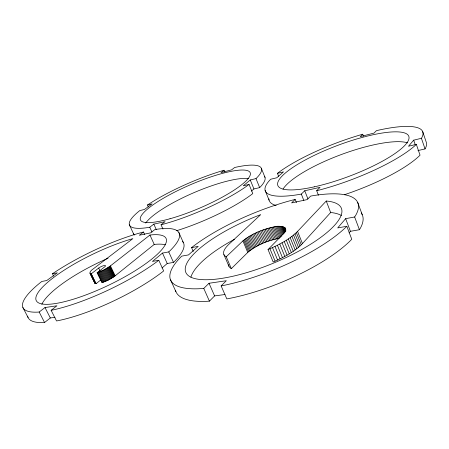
<?xml version="1.0" encoding="UTF-8"?>
<svg xmlns="http://www.w3.org/2000/svg" width="449" height="449" viewBox="0 0 449 449"><rect width="100%" height="100%" fill="white"/><g stroke="black" fill="none" stroke-linecap="round" stroke-linejoin="round"><path stroke-width="0.67" d="M94.717 282.174L94.896 283.224L96.064 283.684L100.789 279.94M417.946 150.583L425.035 148.928L425.456 148.204A83.772 20.895 -20.4 0 0 426.247 142.153L422.734 131.782M344.316 194.748A83.772 20.895 -20.4 0 0 419.192 156.016L420.04 155.163L416.335 144.353L408.495 146.234L413.681 140.172L421.415 138.286L421.847 137.585A84.092 19.846 -20.6 0 0 378.142 130.266L376.442 130.665L374.023 133.089L360.238 136.653L362.725 134.229L363.443 136.204M349.126 232.885L350.428 231.302L359.419 229.72L360.132 228.58A100.8 31.576 -22.3 0 0 361.226 212.944M193.233 251.423L191.555 247.624L198.222 246.366L188.496 254.914L181.772 256.126L180.672 257.198A101.261 30.038 -22.4 0 0 201.736 288.584L203.762 288.404L209.026 283.274L226.307 280.72L221.138 285.912L226.812 298.894L229.192 298.462A100.8 31.576 -22.3 0 0 350.529 240.535L351.758 239.255L346.83 226.274L337.693 227.924L345.64 218.669L354.631 216.979L355.367 215.874A101.261 30.038 -22.4 0 0 312.555 195.758L310.652 196.101L307.161 199.597L291.614 202.903L295.189 199.423L296.441 202.589M274.462 226.84L279.166 238.38C267.823 240.462 256.671 245.002 247.764 252.428L231.342 268.625L226.234 256.772L242.909 240.911C251.614 233.839 262.323 229.45 273.211 227.065C278.307 225.117 291.3 226.397 283.151 234.047L268.047 249.571L273.166 261.963C283.734 257.372 294.342 251.968 302.441 243.594L330.649 212.506L332.513 212.725A83.778 26.177 -22.3 0 1 341.442 215.503M268.047 249.571C278.644 244.969 289.291 239.62 297.564 231.387L326.249 201.034L328.101 201.208A84.165 24.903 -22.4 0 1 296.082 252.568A84.165 24.903 -22.4 0 1 187.626 275.001A84.165 24.903 -22.4 0 1 257.793 215.75L260.723 214.622L229.186 243.998A41.897 12.342 -22.4 0 0 225.583 256.418L226.234 256.772M175.469 290.357A100.8 31.576 -22.3 0 0 207.399 301.29L209.425 301.144L214.605 295.908L224.983 294.516M318.403 195.18L316.68 190.724L320.014 187.373L304.742 190.752L301.324 194.086L299.494 194.417A84.092 19.846 -20.6 0 1 269.972 179.959L270.691 179.235L276.797 177.776L283.493 171.883L277.443 173.359L278.672 176.435M346.83 226.274L345.578 227.525A101.261 30.038 -22.4 0 1 223.512 285.452L221.138 285.912M251.462 191.078L253.932 188.95L259.668 187.609L260.375 186.902A71.559 15.928 -23.3 0 0 264.596 176.485M162.016 267.98L167.224 263.507L173.499 262.401L174.56 261.369A86.208 22.068 -25.7 0 0 182.451 241.349M416.335 144.353L415.477 145.19A84.092 19.846 -20.6 0 1 318.745 190.208L316.68 190.724M176.642 230.702A71.559 15.928 -23.3 0 0 251.766 194.372L252.798 193.57L249.043 184.421L243.263 185.807L250.256 179.982L255.992 178.584L256.71 177.894A71.795 15.114 -23.3 0 0 235.888 167.224L234.614 167.516L231.577 169.879L221.003 172.612L224.079 170.255L224.848 172.096M53.684 276.186L52.466 273.755L57.332 272.84L46.73 280.552L41.847 281.439L40.601 282.404A86.545 20.963 -25.6 0 0 37.839 312.122L39.181 312.021L45.012 307.548L56.933 305.786L51.124 310.31L56.54 320.962L58.224 320.642A86.208 22.068 -25.7 0 0 162.218 272.077L163.655 270.949L158.783 260.285L152.464 261.43L162.487 253.084L168.751 251.906L169.829 250.896A86.545 20.963 -25.6 0 0 156.196 229.36L154.843 229.591L150.673 232.84L139.302 235.254L143.506 232.026L144.623 234.462M97.119 272.739L103.422 270.163L109.41 266.672L149.949 235.04L151.532 234.866A71.98 17.404 -25.6 0 1 120.826 279.02A71.98 17.404 -25.6 0 1 36.055 296.823A71.98 17.404 -25.6 0 1 130.805 239.222L132.859 238.632L92.943 269.131C91.624 269.894 88.06 273.256 91.259 273.795L98.701 268.064A4.299 1.038 -25.5 0 1 104.202 265.533A4.299 1.038 -25.5 0 1 104.538 266.992L97.119 272.739L101.934 282.707L108.209 280.142L114.158 276.623L154.232 244.424L155.814 244.273A71.705 18.325 -25.7 0 1 165.412 244.772M27.653 316.135A86.208 22.068 -25.7 0 0 43.222 322.59L44.563 322.511L50.327 317.965L54.974 317.342M191.555 247.624L192.935 246.535A101.261 30.038 -22.4 0 1 293.169 199.923L295.189 199.423M162.97 229.041L161.045 224.769L165.064 221.643L153.816 224.13L149.764 227.233L148.456 227.463A71.795 15.114 -23.3 0 1 138.909 211.283L139.785 210.592L144.443 209.475L152.132 203.88L147.502 205.008L148.333 206.854M277.443 173.359L278.436 172.59A84.092 19.846 -20.6 0 1 360.951 134.734L362.725 134.229M158.783 260.285L157.33 261.402A86.545 20.963 -25.6 0 1 52.808 309.973L51.124 310.31M249.043 184.421L248.005 185.213A71.795 15.114 -23.3 0 1 162.6 224.371L161.045 224.769M52.466 273.755L53.908 272.779A86.545 20.963 -25.6 0 1 141.985 232.414L143.506 232.026M147.502 205.008L148.58 204.284A71.795 15.114 -23.3 0 1 222.682 170.654L224.079 170.255M231.342 268.625L230.679 268.244A41.706 12.976 -22.3 0 1 228.569 264.719M22.893 307.52L28.068 317.505M39.181 312.021L44.563 322.511M45.012 307.548L50.327 317.965M91.259 273.795L96.064 283.684M91.057 273.772L95.862 283.656M90.754 273.705L95.553 283.588M90.496 273.621L95.289 283.487M90.193 273.222L94.66 282.427M90.176 273.447L95.07 283.37M89.907 273.037L94.896 283.224M101.182 271.196L105.986 281.175M100.436 271.51L105.24 281.489M98.701 268.064L100.172 271.129M99.695 271.813L104.499 281.792M98.96 272.1L103.77 282.073M98.236 272.363L103.046 282.331M97.528 272.61L102.338 282.578M104.881 269.417L109.663 279.396M104.151 269.793L108.944 279.772M103.422 270.163L108.209 280.142M102.675 270.517L107.474 280.502M101.929 270.865L106.727 280.844M109.41 266.672L114.158 276.623M108.838 267.065L113.591 277.022M108.237 267.464L112.996 277.42M107.608 267.857L112.373 277.819M106.957 268.255L111.728 278.223M106.284 268.648L111.055 278.616M105.588 269.035L110.37 279.009M110.454 265.898L115.191 275.838M109.949 266.285L114.691 276.225M129.374 224.792L133.735 234.215M170.547 279.884L175.896 291.609M149.949 235.04L154.232 244.424M162.487 253.084L167.224 263.507M149.764 227.233L151.953 232.054M168.751 251.906L173.499 262.401M153.816 224.13L156.252 229.518M203.762 288.404L209.425 301.144M178.898 232.593L183.282 242.454M209.026 283.274L214.605 295.908M223.899 254.6L228.951 266.319M243.745 240.204L248.589 251.709M242.909 240.911L247.764 252.428M247.736 237.341L252.54 248.797M246.647 238.06L251.462 249.526M245.62 238.778L250.441 250.256M244.649 239.491L249.481 250.98M251.305 235.22L256.076 246.658M250.071 235.916L254.852 247.36M248.875 236.629L253.668 248.078M255.234 233.199L259.982 244.626M253.893 233.856L258.646 245.289M252.579 234.53L257.344 245.962M259.393 231.342L264.124 242.774M257.99 231.937L262.727 243.369M256.598 232.56L261.34 243.987M263.653 229.714L268.367 241.164M269.972 248.752L275.085 261.15M262.233 230.225L266.953 241.669M260.807 230.769L265.533 242.207M269.254 227.98L273.957 239.463M267.879 228.356L272.582 239.833M274.979 246.456L280.058 258.849M266.482 228.777L271.19 240.243M265.073 229.226L269.782 240.686M272.498 247.624L277.594 260.022M273.211 227.065L277.914 238.593M279.755 244.02L284.806 256.407M271.926 227.329L276.629 238.84M270.607 227.632L275.304 239.132M277.398 245.249L282.466 257.642M250.256 179.982L253.932 188.95M278.969 226.369L282.37 234.76M284.223 241.489L289.246 253.859M277.925 226.425L281.849 236.084M276.82 226.521L281.001 236.808M275.664 226.655L280.109 237.577M255.992 178.584L259.668 187.609M282.034 242.763L287.068 255.144M284.357 227.267L285.861 230.977M283.824 227.003L285.57 231.33M288.303 238.913L293.287 251.26M283.201 226.79L285.194 231.723M282.5 226.616L284.862 232.464M281.725 226.487L284.346 232.975M280.872 226.403L283.757 233.525M286.316 240.204L291.322 252.562M279.957 226.363L283.1 234.12M265.14 190.443L269.091 200.192M291.923 236.342L296.873 248.651M290.177 237.628L295.145 249.953M261.503 168.706L265.005 177.4M285.182 227.912L285.682 229.158M284.812 227.57L285.817 230.051M296.368 232.588L301.262 244.823M295.027 233.822L299.938 246.08M293.545 235.074L298.473 247.354M297.564 231.387L302.441 243.594M301.324 194.086L303.782 200.355M304.742 190.752L307.902 198.84M326.249 201.034L330.649 212.506M345.64 218.669L350.428 231.302M354.631 216.979L359.419 229.72M357.701 202.51L362.231 214.689M413.681 140.172L415.269 144.791M421.415 138.286L425.035 148.928M145.729 223.052A59.554 13.24 -23.3 0 1 193.525 192.84A59.554 13.24 -23.3 0 1 248.583 178.562M134.431 235.018A71.559 15.928 -23.3 0 1 133.308 233.306M283.022 189.119A69.685 17.354 -20.4 0 1 341.408 154.501A69.685 17.354 -20.4 0 1 407.692 142.889M276.186 205.485A83.772 20.895 -20.4 0 1 268.895 198.89M190.909 277.134A83.778 26.177 -22.3 0 1 234.406 239.334M41.847 304.31A71.705 18.325 -25.7 0 1 108.063 258.254M170.042 218.736A59.751 12.561 -23.3 0 0 250.34 173.185A59.751 12.561 -23.3 0 0 165.541 197.01A59.751 12.561 -23.3 0 0 170.042 218.736M314.468 186.795A69.949 16.478 -20.6 0 0 408.899 136.591A69.949 16.478 -20.6 0 0 306.588 159.272A69.949 16.478 -20.6 0 0 314.468 186.795"/></g></svg>
